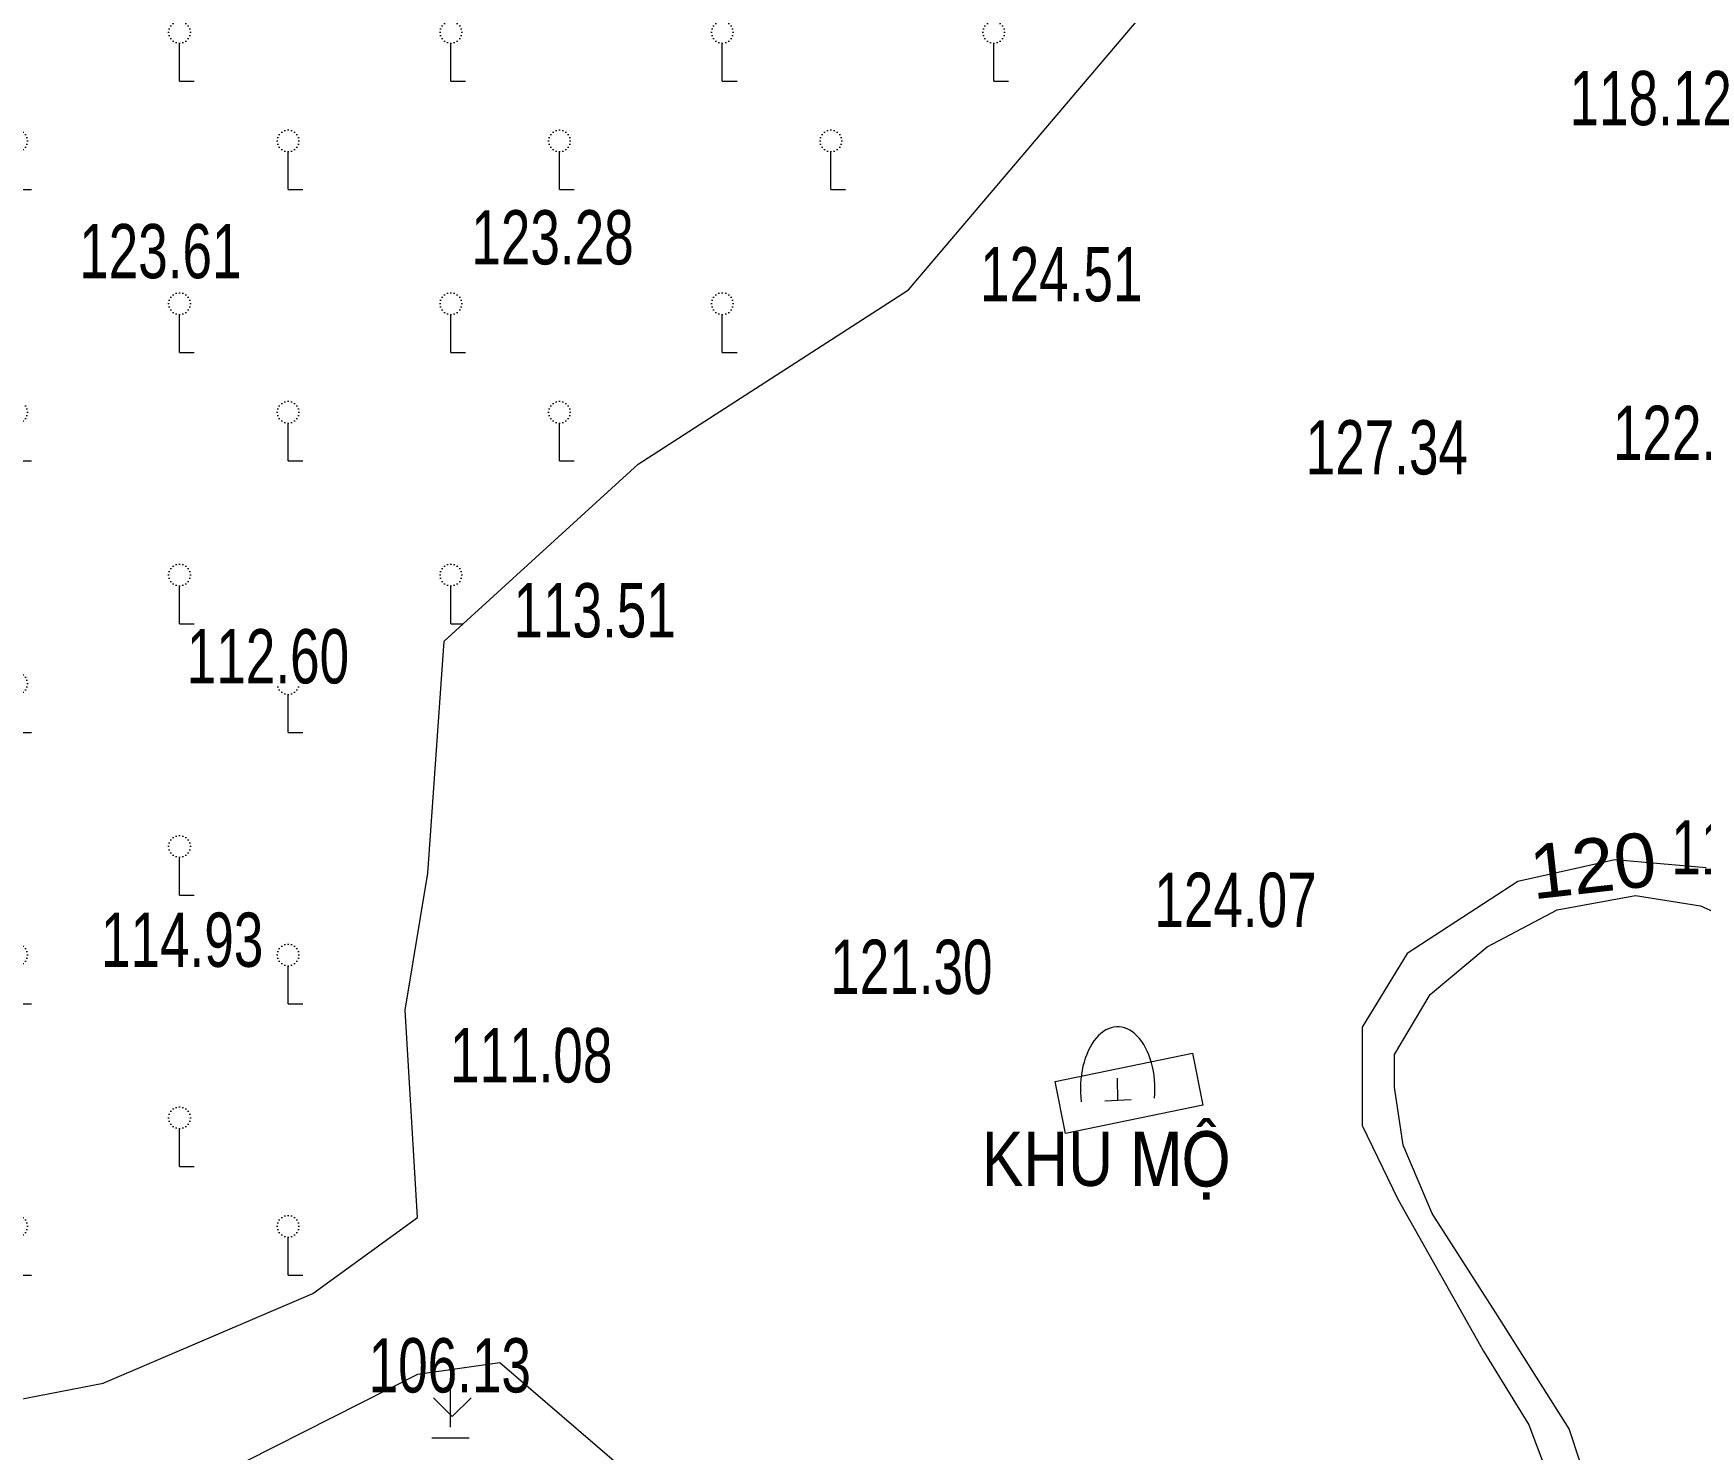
# Model space of a CAD drawing. Header units: metres. Extents: x 431006 to 434411, y 2469261 to 2473208.
# Drawn here: x 432555.2 to 432678.1, y 2471611.1 to 2471715.5 of the extents above; entities that cross this region are included whole.
import ezdxf
from ezdxf.enums import TextEntityAlignment as Align

# ---------------------------------------------------------------- set-up
doc = ezdxf.new("R2010")
doc.units = ezdxf.units.M
doc.header["$MEASUREMENT"] = 0
for name, color, linetype, lineweight in [('CAO DO', 8, 'Continuous', 18), ('duong be tong-ks', 8, 'Continuous', 18), ('ghi chu-ks', 8, 'Continuous', 18), ('MH_DongMuc', 8, 'Continuous', 18), ('mo-ks', 8, 'Continuous', 18), ('ranh gioi thuc vat-ks', 8, 'RAO_T_VAT', 18), ('thuc vat-ks', 8, 'Continuous', 18)]:
    doc.layers.add(name, color=color, linetype=linetype, lineweight=lineweight)
doc.styles.get("Standard").update_dxf_attribs({"font": 'arial.ttf'})
doc.styles.add('textH', font='')
doc.styles.get('textH').set_extended_font_data('.VnArial NarrowH')
doc.linetypes.add('RAO_T_VAT', pattern='A,0,[133,ltypeshp.shx,S=0.34,R=0,X=-0.17,Y=0],-2,[133,ltypeshp.shx,S=0.08,R=0,X=0,Y=0],-1.5,[133,ltypeshp.shx,S=0.08,R=0,X=0,Y=0],-1.5,[133,ltypeshp.shx,S=0.08,R=0,X=0,Y=0],-2', length=7)

# ---------------------------------------------------------------- blocks, each defined once
blk = doc.blocks.new('qqq')
at = {"layer": 'mo-ks', "flags": 128}
blk.add_lwpolyline([(417566.949, 2489261.254, 1.2), (417562.452, 2489261.118)], format="xyb", dxfattribs=at)
for points in [[(417564.7, 2489261.186), (417564.676, 2489261.996)], [(417563.891, 2489261.162), (417565.51, 2489261.211)]]:
    blk.add_lwpolyline(points, dxfattribs=at)

msp = doc.modelspace()

# ---------------------------------------------------------------- hatches: boundary and pattern name
at = {"layer": 'thuc vat-ks'}
h = msp.add_hatch(dxfattribs=at)
h.set_pattern_fill('217B', color=9, scale=20, style=0, pattern_type=2)
h.set_pattern_definition([(0, (14.8, 7.6), (0, 20), [0, -20]), (0, (14.76, 7.848), (0, 20), [0, -20]), (0, (14.648, 8.07), (0, 20), [0, -20]), (0, (14.47, 8.248), (0, 20), [0, -20]), (0, (14.248, 8.36), (0, 20), [0, -20]), (0, (14, 8.4), (0, 20), [0, -20]), (0, (13.752, 8.36), (0, 20), [0, -20]), (0, (13.53, 8.248), (0, 20), [0, -20]), (0, (13.352, 8.07), (0, 20), [0, -20]), (0, (13.24, 7.848), (0, 20), [0, -20]), (0, (13.2, 7.6), (0, 20), [0, -20]), (0, (13.24, 7.352), (0, 20), [0, -20]), (0, (13.352, 7.13), (0, 20), [0, -20]), (0, (13.53, 6.952), (0, 20), [0, -20]), (0, (13.752, 6.84), (0, 20), [0, -20]), (0, (14, 6.8), (0, 20), [0, -20]), (0, (14.248, 6.84), (0, 20), [0, -20]), (0, (14.47, 6.952), (0, 20), [0, -20]), (0, (14.648, 7.13), (0, 20), [0, -20]), (0, (14.76, 7.352), (0, 20), [0, -20]), (0, (6.76, 15.352), (0, 20), [0, -20]), (0, (6.648, 15.13), (0, 20), [0, -20]), (0, (6.47, 14.952), (0, 20), [0, -20]), (0, (6.248, 14.84), (0, 20), [0, -20]), (0, (6, 14.8), (0, 20), [0, -20]), (0, (5.752, 14.84), (0, 20), [0, -20]), (0, (5.53, 14.952), (0, 20), [0, -20]), (0, (5.352, 15.13), (0, 20), [0, -20]), (0, (5.24, 15.352), (0, 20), [0, -20]), (0, (5.2, 15.6), (0, 20), [0, -20]), (0, (5.24, 15.848), (0, 20), [0, -20]), (0, (5.352, 16.07), (0, 20), [0, -20]), (0, (5.53, 16.248), (0, 20), [0, -20]), (0, (5.752, 16.36), (0, 20), [0, -20]), (0, (6, 16.4), (0, 20), [0, -20]), (0, (6.248, 16.36), (0, 20), [0, -20]), (0, (6.47, 16.248), (0, 20), [0, -20]), (0, (6.648, 16.07), (0, 20), [0, -20]), (0, (6.76, 15.848), (0, 20), [0, -20]), (0, (6.8, 15.6), (0, 20), [0, -20]), (0, (14, 4), (0, 20), [1.086, -18.914]), (0, (6, 12), (0, 20), [1.086, -18.914]), (90, (14, 4), (-20, 1e-15), [2.8, -17.2]), (90, (6, 12), (-20, 1e-15), [2.8, -17.2])])
h.paths.add_polyline_path([(432618.11, 2471772.46), (432576.02, 2471752.9), (432548.73, 2471743.32), (432541.23, 2471736.25), (432540.18, 2471727.3), (432542.06, 2471709.77), (432549.35, 2471702.07), (432554.77, 2471689.53), (432552.89, 2471673.92), (432549.09, 2471663.49), (432542.28, 2471660.96), (432529.15, 2471664), (432515.15, 2471662.05), (432495.57, 2471649.75), (432485.59, 2471649.36), (432480.15, 2471646.51), (432477.42, 2471639.52), (432483.52, 2471619.93), (432489.35, 2471616.82), (432511.26, 2471617.85), (432535.51, 2471614.88), (432547.7, 2471613.58), (432560.4, 2471616.04), (432575.83, 2471622.65), (432583.55, 2471628.25), (432582.64, 2471643.53), (432584.32, 2471653.63), (432585.51, 2471670.73), (432599.82, 2471683.78), (432619.73, 2471696.62), (432640.12, 2471720.66), (432646.42, 2471738.56), (432654.05, 2471757.11), (432653.12, 2471767.53), (432641.52, 2471776.94), (432632.1, 2471778.39)])
h = msp.add_hatch(dxfattribs=at)
h.set_pattern_fill('222B', color=9, scale=20, style=0, pattern_type=2)
h.set_pattern_definition([(0, (12.62, 4), (0, 20), [2.76, -17.24]), (0, (4.59, 12), (0, 20), [2.76, -17.24]), (90, (14, 4.8), (-20, 1e-15), [3.6, -16.4]), (90, (5.97, 12.8), (-20, 1e-15), [3.6, -16.4]), (45, (14, 4.8), (0, 20.00000619), [1.952, -26.33228]), (45, (5.97, 12.8), (0, 20.00000619), [1.952, -26.33228]), (315, (12.62, 6.18), (20.00000619, 0), [1.952, -26.33228]), (315, (4.59, 14.18), (20.00000619, 0), [1.952, -26.33228])])
h.paths.add_polyline_path([(432508.2, 2471611.4), (432490.67, 2471607.79), (432483.46, 2471604.07), (432476.87, 2471596.62), (432470.65, 2471593.39), (432457.72, 2471591.9), (432447.4, 2471594.14), (432444.05, 2471597.49), (432427.68, 2471623.89), (432426.6, 2471642.07), (432428.86, 2471650.29), (432430.43, 2471655.68), (432429.64, 2471658.62), (432419.44, 2471661.95), (432416.11, 2471658.52), (432413.36, 2471648.24), (432409.46, 2471644.02), (432402.88, 2471640.89), (432392.68, 2471642.14), (432377.9, 2471644.16), (432365.66, 2471652.16), (432353.74, 2471648.24), (432346.83, 2471643.69), (432345.11, 2471627.71), (432342.26, 2471590.84), (432339.66, 2471570.86), (432352.65, 2471572.47), (432377.28, 2471585.94), (432392.62, 2471588.16), (432406.73, 2471588.78), (432418.73, 2471587.67), (432437.16, 2471590.26), (432446.63, 2471587.43), (432454.34, 2471584.31), (432465.38, 2471573.31), (432451.81, 2471533.12), (432455.55, 2471525.64), (432460.68, 2471522.89), (432471.12, 2471527.61), (432496.34, 2471554.37), (432532.04, 2471571.32), (432556.76, 2471579.04), (432595.18, 2471570.97), (432609.88, 2471566.87), (432611.22, 2471553.78), (432603.02, 2471538.61), (432584, 2471513.71), (432586.34, 2471508.07), (432596.53, 2471502.57), (432602.32, 2471500.78), (432608.38, 2471502.15), (432616.64, 2471511.51), (432626, 2471523.75), (432634.13, 2471532.45), (432642.99, 2471534.71), (432645.77, 2471537.84), (432648.2, 2471545.99), (432648.55, 2471554.15), (432643.86, 2471559.71), (432629.29, 2471568.23), (432627.37, 2471573.29), (432625.17, 2471583.7), (432607.89, 2471601.83), (432589.61, 2471617.55), (432583.55, 2471616.69), (432570.92, 2471610.29), (432556.22, 2471602.52), (432545.67, 2471600.1), (432529.34, 2471608.96), (432519.24, 2471612.1)])

# ---------------------------------------------------------------- linework, layer by layer
at = {"layer": 'duong be tong-ks', "color": 9, "linetype": 'Continuous', "lineweight": 0}
for points in [[(432678.52, 2471654.02), (432671.79, 2471654.61), (432664.64, 2471653.01), (432656.47, 2471647.72), (432653.16, 2471642.28), (432653.16, 2471638.32), (432653.16, 2471635.03), (432655.79, 2471629.6), (432662.11, 2471618.4), (432665.45, 2471612.97), (432669.63, 2471601.9), (432671.56, 2471592.41), (432674.48, 2471581.12), (432677.67, 2471571.45), (432683.22, 2471558.68)], [(432678.53, 2471575.82), (432674.1, 2471591.13), (432670.84, 2471605.31), (432668.42, 2471612.69), (432663, 2471621.24), (432658.31, 2471628.55), (432656.18, 2471633.58), (432655.55, 2471637.86), (432655.55, 2471640.27), (432658.18, 2471644.69), (432662.37, 2471648.21), (432667.53, 2471650.93), (432673.3, 2471651.98), (432678.09, 2471651.22), (432682.63, 2471649.18)]]:
    msp.add_lwpolyline(points, dxfattribs=at)
at = {"layer": 'mo-ks', "color": 9, "linetype": 'Continuous', "lineweight": 0}
msp.add_lwpolyline([(432630.53, 2471638.29), (432640.65, 2471640.36), (432641.43, 2471636.53), (432631.31, 2471634.45)], close=True, dxfattribs=at)
at = {"layer": 'ranh gioi thuc vat-ks', "color": 9, "lineweight": 0, "ltscale": 3}
for points in [[(432547.7, 2471613.58), (432560.4, 2471616.04), (432575.83, 2471622.65), (432583.55, 2471628.25), (432582.64, 2471643.53), (432584.32, 2471653.63), (432585.51, 2471670.73), (432599.82, 2471683.78), (432619.73, 2471696.62), (432640.12, 2471720.66)], [(432607.89, 2471601.83), (432589.61, 2471617.55), (432583.55, 2471616.69), (432570.92, 2471610.29)]]:
    msp.add_lwpolyline(points, dxfattribs=at)

# ---------------------------------------------------------------- block references
at = {"layer": 'mo-ks', "color": 9, "xscale": 1.199999999953434, "yscale": 2, "zscale": 2}
msp.add_blockref('qqq', (-68442.48, -2506885.46), dxfattribs=at)

# ---------------------------------------------------------------- texts
at = {"layer": 'CAO DO', "color": 9, "lineweight": 0, "width": 0.7}
for s, p in [('118.12', (432668.44, 2471708.76, 118.11)), ('123.28', (432587.52, 2471698.5, 123.28)), ('123.61', (432558.62, 2471697.48, 123.61)), ('124.51', (432625.01, 2471695.78, 124.51)), ('127.34', (432649, 2471683.02, 127.34)), ('122.81', (432671.64, 2471684.09, 122.81)), ('113.51', (432590.63, 2471671.01, 113.51)), ('112.60', (432566.55, 2471667.62, 112.6)), ('119.69', (432675.94, 2471653.54, 119.69)), ('124.07', (432637.85, 2471649.67, 124.07)), ('114.93', (432560.23, 2471646.73, 114.92)), ('121.30', (432613.96, 2471644.73, 121.3)), ('111.08', (432585.95, 2471638.21, 111.08)), ('106.13', (432579.95, 2471615.36, 106.13))]:
    msp.add_text(s, height=4, dxfattribs=at).set_placement(p)
at = {"layer": 'ghi chu-ks', "color": 9, "ltscale": 0.5, "style": 'textH'}
msp.add_text('khu mé', height=4, dxfattribs=at).set_placement((432625.14, 2471630.58))
at = {"layer": 'MH_DongMuc', "color": 9, "lineweight": 0}
msp.add_text('120', height=4, rotation=6.4119, dxfattribs=at).set_placement((432670.17, 2471654.21, 120), align=Align.MIDDLE)

doc.saveas('drawing.dxf')
